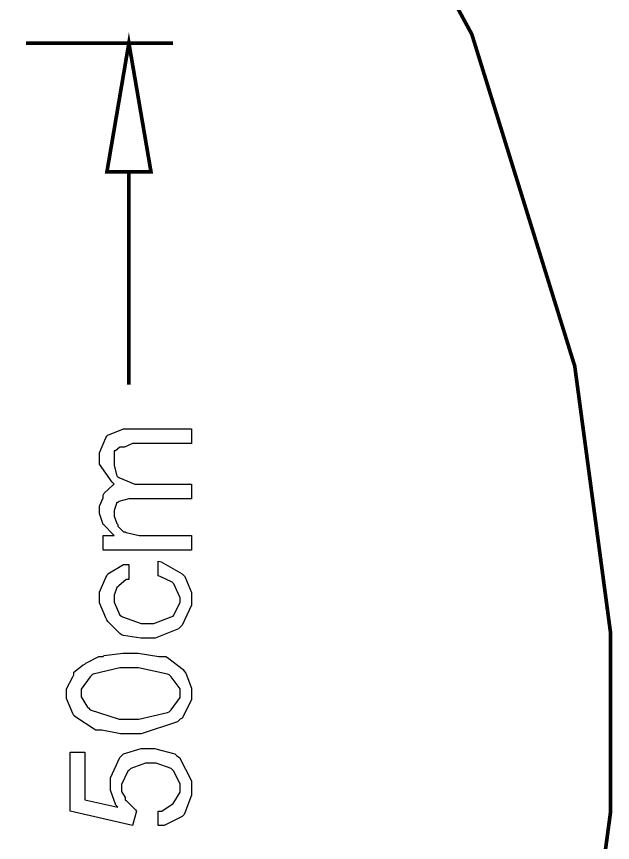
# Model space of a CAD drawing. Header units: metres. Extents: x 3290 to 4536, y 1562 to 1983.
# Drawn here: x 4214.06 to 4218.33, y 1674.2 to 1680.12 of the extents above; entities that cross this region are included whole.
import ezdxf

# ---------------------------------------------------------------- set-up
doc = ezdxf.new("R2010")
doc.units = ezdxf.units.M
doc.layers.add('C00-7E-FF', color=150, linetype='Continuous')
doc.layers.add('CFF-7E-00', color=30, linetype='Continuous')

msp = doc.modelspace()

# ---------------------------------------------------------------- linework, layer by layer
at = {"layer": 'C00-7E-FF', "const_width": 0.0263}
for points in [[(4217.3212, 1670.1365), (4218.0585, 1672.5079), (4218.3156, 1674.4184), (4218.3156, 1675.0545), (4218.3156, 1675.0545), (4218.3156, 1675.6936), (4218.0585, 1677.6097), (4217.3212, 1679.9879), (4216.1542, 1682.1394), (4214.6082, 1684.0133), (4212.7337, 1685.558), (4210.581, 1686.7244), (4208.2015, 1687.4604), (4206.2842, 1687.7176), (4205.6457, 1687.7176), (4205.0084, 1687.7176), (4203.0979, 1687.4604), (4200.7253, 1686.7244), (4198.5769, 1685.558), (4196.7061, 1684.0133), (4195.162, 1682.1394)], [(4214.1269, 1679.9252), (4215.1809, 1679.9252)], [(4214.8648, 1679.0022), (4214.8648, 1677.4768)]]:
    msp.add_lwpolyline(points, dxfattribs=at)
msp.add_lwpolyline([(4214.7076, 1679.0022), (4215.0231, 1679.0022), (4214.8648, 1679.9252), (4214.7076, 1679.0022)], close=True, dxfattribs=at)
at = {"layer": 'C00-7E-FF'}
msp.add_lwpolyline([(4214.7076, 1679.0022), (4215.0231, 1679.0022), (4214.8648, 1679.9252), (4214.7076, 1679.0022)], close=True, dxfattribs=at)
at = {"layer": 'CFF-7E-00'}
for points in [[(4215.3144, 1676.2911), (4214.6809, 1676.2911), (4214.6809, 1676.396), (4214.7598, 1676.396), (4214.753, 1676.4029), (4214.6871, 1676.4693), (4214.6809, 1676.4749), (4214.6809, 1676.4749), (4214.6554, 1676.5544), (4214.6554, 1676.5805), (4214.6554, 1676.6066), (4214.6809, 1676.6656), (4214.6809, 1676.6855), (4214.6871, 1676.6991), (4214.753, 1676.7582), (4214.7598, 1676.7644), (4214.7461, 1676.778), (4214.6554, 1676.9066), (4214.6554, 1676.9482), (4214.6554, 1676.9886), (4214.7008, 1677.0954), (4214.7076, 1677.1085), (4214.7132, 1677.1153), (4214.8262, 1677.1606), (4214.8648, 1677.1606), (4215.3144, 1677.1606), (4215.3144, 1677.0557), (4214.9182, 1677.0557), (4214.8915, 1677.0557), (4214.8325, 1677.029), (4214.8126, 1677.029), (4214.7989, 1677.029), (4214.7691, 1677.0029), (4214.7598, 1677.0029), (4214.7598, 1676.9836), (4214.7598, 1676.9383), (4214.7598, 1676.9227), (4214.7598, 1676.8973), (4214.779, 1676.824), (4214.7865, 1676.8172), (4214.7921, 1676.8116), (4214.9064, 1676.7644), (4214.9443, 1676.7644), (4215.3144, 1676.7644), (4215.3144, 1676.6588), (4214.8915, 1676.6588), (4214.8648, 1676.6588), (4214.7921, 1676.6401), (4214.7865, 1676.6333), (4214.779, 1676.6333), (4214.7598, 1676.5743), (4214.7598, 1676.5544), (4214.7598, 1676.5352), (4214.779, 1676.4818), (4214.7865, 1676.4749), (4214.7865, 1676.4625), (4214.8256, 1676.4228), (4214.8393, 1676.4228), (4214.8449, 1676.4172), (4214.9387, 1676.396), (4214.9703, 1676.396), (4215.3144, 1676.396), (4215.3144, 1676.2911)], [(4215.0753, 1676.1072), (4215.0753, 1676.2122), (4215.0952, 1676.2066), (4215.2455, 1676.1209), (4215.2598, 1676.1072), (4215.2654, 1676.101), (4215.3144, 1675.988), (4215.3144, 1675.9495), (4215.3144, 1675.8973), (4215.2455, 1675.7526), (4215.2331, 1675.7389), (4215.2194, 1675.7259), (4215.0523, 1675.6588), (4214.9971, 1675.6588), (4214.9505, 1675.6588), (4214.8256, 1675.6787), (4214.8126, 1675.6849), (4214.7989, 1675.693), (4214.7132, 1675.7793), (4214.7076, 1675.7917), (4214.7008, 1675.806), (4214.6554, 1675.9134), (4214.6554, 1675.9495), (4214.6554, 1675.9892), (4214.7008, 1676.0942), (4214.7076, 1676.1072), (4214.7132, 1676.1209), (4214.8262, 1676.1867), (4214.8648, 1676.1867), (4214.8648, 1676.0811), (4214.8449, 1676.0811), (4214.7921, 1676.0352), (4214.7865, 1676.0284), (4214.779, 1676.0221), (4214.7598, 1675.9681), (4214.7598, 1675.9495), (4214.7598, 1675.9172), (4214.7989, 1675.8246), (4214.8126, 1675.8178), (4214.8188, 1675.8116), (4214.9523, 1675.7656), (4214.9971, 1675.7656), (4215.0424, 1675.7656), (4215.1672, 1675.8116), (4215.1809, 1675.8178), (4215.1865, 1675.8246), (4215.2331, 1675.9184), (4215.2331, 1675.9495), (4215.2331, 1675.9495), (4215.1865, 1676.0489), (4215.1809, 1676.0544), (4215.1741, 1676.0619), (4215.0884, 1676.101), (4215.0753, 1676.1072)], [(4214.8648, 1674.975), (4214.8057, 1674.975), (4214.6722, 1675.001), (4214.6287, 1675.001), (4214.6151, 1675.0079), (4214.484, 1675.0936), (4214.471, 1675.1066), (4214.4641, 1675.1203), (4214.4182, 1675.2277), (4214.4182, 1675.2638), (4214.4182, 1675.2973), (4214.4641, 1675.383), (4214.471, 1675.3961), (4214.471, 1675.4153), (4214.5362, 1675.4687), (4214.5499, 1675.4743), (4214.5561, 1675.4812), (4214.6492, 1675.5277), (4214.6809, 1675.5277), (4214.6871, 1675.5346), (4214.8207, 1675.5532), (4214.8648, 1675.5532), (4214.9306, 1675.5532), (4215.079, 1675.5277), (4215.1287, 1675.5277), (4215.1411, 1675.5215), (4215.2529, 1675.4358), (4215.2598, 1675.4222), (4215.2728, 1675.4097), (4215.3144, 1675.301), (4215.3144, 1675.2638), (4215.3144, 1675.2184), (4215.2455, 1675.0868), (4215.2331, 1675.0799), (4215.2132, 1675.0601), (4214.9517, 1674.975), (4214.8648, 1674.975)], [(4214.8648, 1675.0799), (4214.9368, 1675.0799), (4215.1405, 1675.1271), (4215.1542, 1675.1327), (4215.1672, 1675.147), (4215.2331, 1675.2346), (4215.2331, 1675.2638), (4215.2331, 1675.2973), (4215.1672, 1675.383), (4215.1542, 1675.3961), (4215.1405, 1675.4029), (4214.9337, 1675.4482), (4214.8648, 1675.4482), (4214.7989, 1675.4482), (4214.6082, 1675.4029), (4214.602, 1675.3961), (4214.5884, 1675.383), (4214.5238, 1675.2942), (4214.5238, 1675.2638), (4214.5238, 1675.2383), (4214.5691, 1675.1663), (4214.5759, 1675.1594), (4214.5884, 1675.147), (4214.7958, 1675.0799), (4214.8648, 1675.0799)], [(4215.0753, 1674.3166), (4215.0753, 1674.4209), (4215.1008, 1674.4209), (4215.1741, 1674.4694), (4215.1809, 1674.4756), (4215.1865, 1674.4824), (4215.2331, 1674.557), (4215.2331, 1674.5812), (4215.2331, 1674.6141), (4215.1865, 1674.706), (4215.1809, 1674.7116), (4215.1672, 1674.7259), (4215.0592, 1674.765), (4215.0231, 1674.765), (4214.9828, 1674.765), (4214.8778, 1674.7259), (4214.8648, 1674.7116), (4214.8579, 1674.706), (4214.8126, 1674.6122), (4214.8126, 1674.5812), (4214.8126, 1674.5613), (4214.8393, 1674.5178), (4214.8393, 1674.5023), (4214.8449, 1674.4961), (4214.9113, 1674.4284), (4214.9182, 1674.4209), (4214.8915, 1674.3166), (4214.4449, 1674.4209), (4214.4449, 1674.8439), (4214.5499, 1674.8439), (4214.5499, 1674.5023), (4214.7865, 1674.4489), (4214.7722, 1674.4632), (4214.7337, 1674.5706), (4214.7337, 1674.6066), (4214.7337, 1674.6594), (4214.7989, 1674.8042), (4214.8126, 1674.8172), (4214.8256, 1674.8309), (4214.9536, 1674.87), (4214.9971, 1674.87), (4215.0492, 1674.87), (4215.1933, 1674.8309), (4215.2076, 1674.8172), (4215.2269, 1674.8042), (4215.3144, 1674.6377), (4215.3144, 1674.5812), (4215.3144, 1674.5346), (4215.2654, 1674.4091), (4215.2598, 1674.3955), (4215.2455, 1674.3824), (4215.1175, 1674.3166), (4215.0753, 1674.3166)]]:
    msp.add_lwpolyline(points, close=True, dxfattribs=at)

doc.saveas('drawing.dxf')
